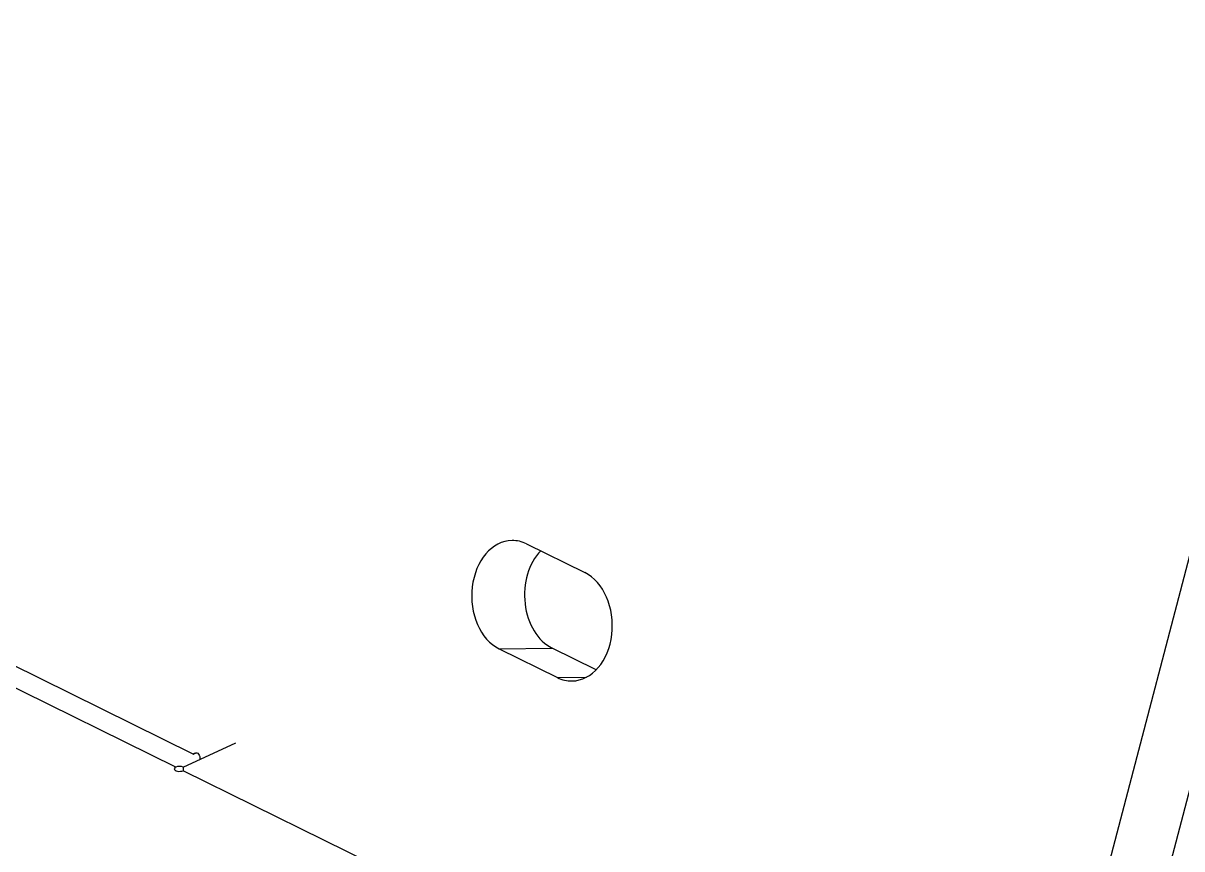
# Model space of a CAD drawing. Header units: millimetres. Extents: x -72 to 43, y -70 to 80.
# Drawn here: x -36.89 to 4.58, y -5.3 to 24.26 of the extents above; entities that cross this region are included whole.
import ezdxf

# ---------------------------------------------------------------- set-up
doc = ezdxf.new("R2010")
doc.units = ezdxf.units.MM
doc.layers.add('Sketch064', color=7, linetype='CONTINUOUS')

msp = doc.modelspace()

# ---------------------------------------------------------------- linework, layer by layer
at = {"layer": 'Sketch064'}
for p, q in [((-0.014, -13.395), (9.846, 24.261)), ((1.931, -14.354), (11.791, 23.301)), ((-18.873, 5.619), (-16.788, 4.591)), ((-19.857, 1.862), (-17.964, 1.891)), ((-19.857, 1.862), (-17.772, 0.833)), ((-16.385, 1.112), (-17.964, 1.891)), ((-30.801, -1.907), (-37.344, 1.32)), ((-31.426, -2.371), (-38.219, 0.979)), ((-17.772, 0.833), (-16.73, 0.85)), ((-31.162, -2.373), (-29.283, -1.508)), ((-30.801, -1.907), (-30.692, -1.857)), ((-31.162, -2.373), (-31.162, -2.502)), ((-12.214, -11.848), (-31.166, -2.499))]:
    msp.add_line(p, q, dxfattribs=at)
for centre, major_axis, ratio, start_param, end_param in [((-19.365, 3.74), (-0.031, 2), 0.73701, 0, 2.780333), ((-19.365, 3.74), (-0.031, 2), 0.73701, 5.921926, 0), ((-17.472, 3.77), (-0.031, 2), 0.73701, 0.631705, 2.780333), ((-17.28, 2.712), (-0.031, 2), 0.73701, 3.141593, 5.921926), ((-17.28, 2.712), (-0.031, 2), 0.73701, 2.780333, 3.141593), ((-31.296, -2.435), (-0.187, 0), 0.476557, 5.480576, 0), ((-31.296, -2.435), (-0.187, 0), 0.476557, 0, 2.338983), ((-31.296, -2.435), (-0.187, 0), 0.476557, 3.90978, 5.480576)]:
    msp.add_ellipse(centre, major_axis=major_axis, ratio=ratio, start_param=start_param, end_param=end_param, dxfattribs=at)
msp.add_open_spline([(-30.801, -1.907), (-30.778, -1.88), (-30.75, -1.867)], degree=2, dxfattribs=at)
msp.add_open_spline([(-30.75, -1.867), (-30.702, -1.844), (-30.647, -1.86), (-30.611, -1.907), (-30.574, -1.954), (-30.557, -2.029), (-30.567, -2.1)], degree=3, knots=[5.637293, 5.637293, 5.637293, 5.637293, 6.670488, 6.670488, 6.670488, 7.703682, 7.703682, 7.703682, 7.703682], dxfattribs=at)

doc.saveas('drawing.dxf')
